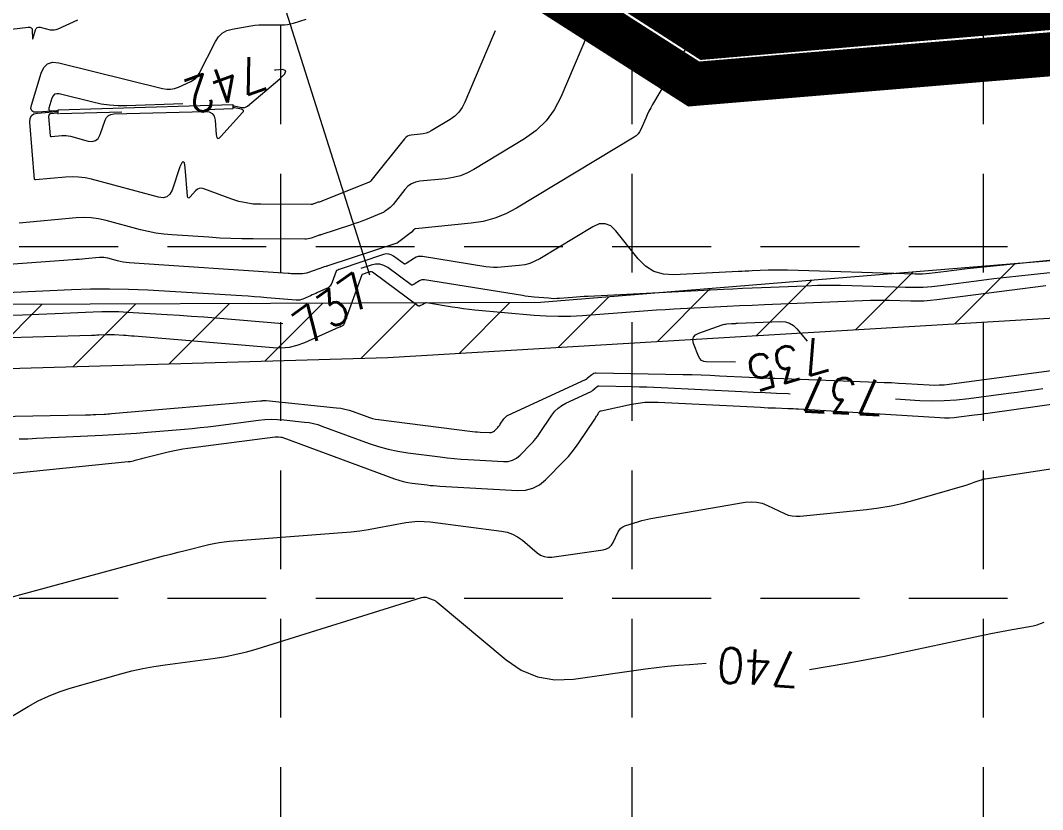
# Model space of a CAD drawing. Header units: feet. Extents: x 46644 to 49208, y 46045 to 47649.
# Drawn here: x 48256.2 to 48372.6, y 46302.6 to 46392.4 of the extents above; entities that cross this region are included whole.
import ezdxf
from ezdxf.enums import TextEntityAlignment as Align

# ---------------------------------------------------------------- set-up
doc = ezdxf.new("R2010")
doc.units = ezdxf.units.FT
doc.header["$MEASUREMENT"] = 0
doc.linetypes.add('DGN Style 3', pattern=[33.544038, 23.960027, -9.584011])
doc.linetypes.add('HIDDEN', pattern=[0.375, 0.25, -0.125])
for name, color, linetype, lineweight in [('EC', 35, 'Continuous', 0), ('Level 13', 1, 'Continuous', 0), ('LIMITS OF DISTURBANCE', 1, 'HIDDEN', 0), ('STORM', 5, 'Continuous', 0), ('WATER', 5, 'Continuous', 0)]:
    doc.layers.add(name, color=color, linetype=linetype, lineweight=lineweight)
doc.layers.add('GRID', color=254, linetype='HIDDEN')
doc.layers.add('SILT FENCE', color=200, linetype='Continuous')
doc.styles.add('Style-STANDARD', font='STANDARD.shx')

msp = doc.modelspace()

# ---------------------------------------------------------------- hatches: boundary and pattern name
at = {"layer": 'WATER', "linetype": 'Continuous', "lineweight": 0}
h = msp.add_hatch(dxfattribs=at)
h.set_pattern_fill('ANSI31', color=5, scale=60, style=0)
h.paths.add_polyline_path([(48629.77, 46329.87), (48596.32, 46378.16), (48519.78, 46382.62), (48424.65, 46369.25), (48315.4, 46360.33), (48151.38, 46359.72), (48117.82, 46367.08), (48083.44, 46350.31), (48063.38, 46344.17), (48022.45, 46343.76), (47970.79, 46345.29), (47909.81, 46340.79), (47832.98, 46331.83), (47785.1, 46328.51), (47682.89, 46315.66), (47602.11, 46320.65), (47487.5, 46356.66), (47364.2, 46436.32), (47309.48, 46412.88), (47202.47, 46323.17), (47211.19, 46318.58), (47202.93, 46315.83), (47213.94, 46313.54), (47207.52, 46309.41), (47312.93, 46404.75), (47361.71, 46423.58), (47496.18, 46347.12), (47602.62, 46314.56), (47679.02, 46309.52), (47740.12, 46313.78), (47833.87, 46324.3), (47878.73, 46331.53), (47970.78, 46339.89), (48046.54, 46335.88), (48065.49, 46335.63), (48096.83, 46350.78), (48119.82, 46356.85), (48176.25, 46350.54), (48298.04, 46354.08), (48404.55, 46360.41), (48522.91, 46374.82), (48593.15, 46371.79), (48632.07, 46317.74), (48628.78, 46325.57), (48634.34, 46324.31)])

# ---------------------------------------------------------------- linework, layer by layer
at = {"layer": 'EC', "color": 35, "linetype": 'DGN Style 3', "lineweight": 0}
for p, q in [((48260.5, 46391.45), (48262.76, 46392.48)), ((48287.28, 46392.1), (48288.74, 46392.55)), ((48251.96, 46391.04), (48257.08, 46391.66)), ((48257.08, 46391.66), (48257.29, 46391.66)), ((48257.29, 46391.66), (48257.44, 46391.58)), ((48257.44, 46391.58), (48257.53, 46391.44)), ((48257.53, 46391.44), (48257.56, 46391.24)), ((48257.56, 46391.24), (48257.57, 46390.45)), ((48257.67, 46390.43), (48257.94, 46391.35)), ((48257.94, 46391.35), (48258.02, 46391.51)), ((48258.02, 46391.51), (48258.13, 46391.62)), ((48258.13, 46391.62), (48258.28, 46391.66)), ((48258.28, 46391.66), (48258.46, 46391.64)), ((48258.46, 46391.64), (48259.58, 46391.36)), ((48259.58, 46391.36), (48259.81, 46391.33)), ((48259.81, 46391.33), (48260.05, 46391.33)), ((48260.05, 46391.33), (48260.28, 46391.37)), ((48260.28, 46391.37), (48260.5, 46391.45)), ((48279.19, 46390.97), (48279.71, 46391.26)), ((48279.71, 46391.26), (48280.31, 46391.43)), ((48280.31, 46391.43), (48282.44, 46391.79)), ((48282.44, 46391.79), (48282.9, 46391.86)), ((48282.9, 46391.86), (48283.36, 46391.9)), ((48283.36, 46391.9), (48283.82, 46391.93)), ((48283.82, 46391.93), (48284.28, 46391.93)), ((48284.28, 46391.93), (48285.91, 46391.9)), ((48285.91, 46391.9), (48286.26, 46391.91)), ((48286.26, 46391.91), (48286.6, 46391.94)), ((48286.6, 46391.94), (48286.94, 46392.01)), ((48286.94, 46392.01), (48287.28, 46392.1)), ((48310.26, 46391.24), (48309.92, 46390.43)), ((48321.04, 46391.44), (48320.76, 46390.8)), ((48257.57, 46390.45), (48257.58, 46390.32)), ((48257.58, 46390.32), (48257.6, 46390.27)), ((48257.6, 46390.27), (48257.63, 46390.31)), ((48257.63, 46390.31), (48257.67, 46390.43)), ((48276.54, 46386.36), (48278.41, 46390.03)), ((48278.41, 46390.03), (48278.76, 46390.56)), ((48278.76, 46390.56), (48279.19, 46390.97)), ((48309.92, 46390.43), (48306.79, 46383.1)), ((48320.76, 46390.8), (48317.73, 46383.7)), ((48332.81, 46390.33), (48332.43, 46389.94)), ((48333.24, 46390.65), (48332.81, 46390.33)), ((48333.73, 46390.9), (48333.24, 46390.65)), ((48332.11, 46389.49), (48328.16, 46382.84)), ((48332.43, 46389.94), (48332.11, 46389.49)), ((48259.3, 46387.49), (48259.88, 46387.66)), ((48259.88, 46387.66), (48260.6, 46387.58)), ((48258.56, 46386.42), (48258.86, 46387.07)), ((48258.86, 46387.07), (48259.3, 46387.49)), ((48260.6, 46387.58), (48272.4, 46384.67)), ((48285.28, 46386.76), (48285.14, 46386.74)), ((48286.08, 46386.83), (48285.28, 46386.76)), ((48286.42, 46386.69), (48286.08, 46386.83)), ((48286.31, 46386.34), (48286.42, 46386.69)), ((48257.47, 46382.79), (48258.56, 46386.42)), ((48274.2, 46384.83), (48275.62, 46385.48)), ((48275.62, 46385.48), (48275.91, 46385.64)), ((48275.91, 46385.64), (48276.16, 46385.84)), ((48276.16, 46385.84), (48276.37, 46386.08)), ((48276.37, 46386.08), (48276.54, 46386.36)), ((48282.05, 46382.67), (48285.74, 46385.78)), ((48285.74, 46385.78), (48286.31, 46386.34)), ((48272.4, 46384.67), (48272.86, 46384.59)), ((48272.86, 46384.59), (48273.31, 46384.59)), ((48273.31, 46384.59), (48273.76, 46384.68)), ((48273.76, 46384.68), (48274.2, 46384.83)), ((48259.8, 46383.58), (48259.45, 46382.42)), ((48259.92, 46383.84), (48259.8, 46383.58)), ((48260.1, 46384.01), (48259.92, 46383.84)), ((48260.34, 46384.08), (48260.1, 46384.01)), ((48260.63, 46384.05), (48260.34, 46384.08)), ((48264.44, 46383.11), (48260.63, 46384.05)), ((48265.39, 46382.9), (48264.44, 46383.11)), ((48306.79, 46383.1), (48306.49, 46382.51)), ((48317.73, 46383.7), (48316.98, 46382.26)), ((48257.41, 46382.4), (48257.47, 46382.79)), ((48257.5, 46382.13), (48257.41, 46382.4)), ((48257.75, 46381.98), (48257.5, 46382.13)), ((48258.14, 46381.96), (48257.75, 46381.98)), ((48257.75, 46381.78), (48258.15, 46381.87)), ((48260.34, 46382.12), (48258.14, 46381.96)), ((48258.15, 46381.87), (48260.33, 46382.04)), ((48259.45, 46382.42), (48259.43, 46382.29)), ((48259.43, 46382.29), (48259.47, 46382.2)), ((48259.47, 46382.2), (48259.55, 46382.14)), ((48259.55, 46382.14), (48259.69, 46382.14)), ((48259.69, 46382.14), (48260.35, 46382.18)), ((48260.38, 46381.85), (48259.69, 46381.79)), ((48260.33, 46382.04), (48260.34, 46382.04)), ((48260.35, 46382.11), (48260.34, 46382.12)), ((48260.34, 46382.04), (48260.35, 46382.05)), ((48260.35, 46382.18), (48260.39, 46382.18)), ((48260.35, 46382.1), (48260.35, 46382.11)), ((48260.35, 46382.11), (48260.35, 46382.11)), ((48260.35, 46382.11), (48260.35, 46382.11)), ((48260.36, 46382.07), (48260.35, 46382.1)), ((48260.35, 46382.06), (48260.36, 46382.07)), ((48260.35, 46382.05), (48260.35, 46382.06)), ((48260.41, 46381.86), (48260.38, 46381.85)), ((48260.39, 46382.18), (48260.42, 46382.16)), ((48260.44, 46381.87), (48260.41, 46381.86)), ((48260.42, 46382.16), (48260.44, 46382.13)), ((48260.44, 46382.13), (48260.45, 46382.09)), ((48260.45, 46381.89), (48260.44, 46381.87)), ((48260.45, 46382.09), (48260.45, 46381.93)), ((48260.45, 46381.93), (48260.45, 46381.89)), ((48266.36, 46382.77), (48265.39, 46382.9)), ((48267.33, 46382.7), (48266.36, 46382.77)), ((48266.84, 46381.78), (48277.24, 46382.07)), ((48268.3, 46382.7), (48267.33, 46382.7)), ((48274.68, 46382.91), (48268.3, 46382.7)), ((48277.24, 46382.07), (48277.69, 46382.02)), ((48277.69, 46382.02), (48278.03, 46381.83)), ((48278.03, 46381.83), (48278.25, 46381.52)), ((48279.04, 46379.2), (48281.5, 46381.93)), ((48280.5, 46382.69), (48280.51, 46382.71)), ((48280.5, 46382.67), (48280.5, 46382.69)), ((48280.5, 46382.56), (48280.5, 46382.67)), ((48280.5, 46382.53), (48280.5, 46382.56)), ((48280.52, 46382.51), (48280.5, 46382.53)), ((48280.51, 46382.71), (48280.52, 46382.71)), ((48280.52, 46382.71), (48280.54, 46382.71)), ((48280.54, 46382.49), (48280.52, 46382.51)), ((48280.54, 46382.71), (48281.39, 46382.51)), ((48280.57, 46382.48), (48280.54, 46382.49)), ((48281.39, 46382.3), (48280.57, 46382.48)), ((48281.39, 46382.51), (48281.57, 46382.49)), ((48281.53, 46382.25), (48281.39, 46382.3)), ((48281.5, 46381.93), (48281.59, 46382.06)), ((48281.6, 46382.17), (48281.53, 46382.25)), ((48281.57, 46382.49), (48281.74, 46382.51)), ((48281.59, 46382.06), (48281.6, 46382.17)), ((48281.74, 46382.51), (48281.9, 46382.57)), ((48281.9, 46382.57), (48282.05, 46382.67)), ((48306.11, 46381.99), (48305.65, 46381.54)), ((48306.49, 46382.51), (48306.11, 46381.99)), ((48316.98, 46382.26), (48316.04, 46380.98)), ((48327.75, 46382.08), (48327.56, 46381.69)), ((48327.95, 46382.46), (48327.75, 46382.08)), ((48328.16, 46382.84), (48327.95, 46382.46)), ((48257.29, 46380.85), (48257.31, 46381.27)), ((48257.83, 46374.33), (48257.29, 46380.85)), ((48257.31, 46381.27), (48257.47, 46381.58)), ((48257.47, 46381.58), (48257.75, 46381.78)), ((48259.43, 46381.61), (48259.42, 46381.48)), ((48259.42, 46381.48), (48259.6, 46379.29)), ((48259.48, 46381.7), (48259.43, 46381.61)), ((48259.57, 46381.77), (48259.48, 46381.7)), ((48259.69, 46381.79), (48259.57, 46381.77)), ((48265.28, 46379.42), (48265.85, 46381.05)), ((48265.85, 46381.05), (48266, 46381.36)), ((48266, 46381.36), (48266.22, 46381.59)), ((48266.22, 46381.59), (48266.5, 46381.72)), ((48266.5, 46381.72), (48266.84, 46381.78)), ((48278.25, 46381.52), (48278.36, 46381.07)), ((48278.36, 46381.07), (48278.5, 46379.38)), ((48305.11, 46381.16), (48302.97, 46379.87)), ((48305.65, 46381.54), (48305.11, 46381.16)), ((48316.04, 46380.98), (48314.91, 46379.88)), ((48327.38, 46381.3), (48326.83, 46380)), ((48327.56, 46381.69), (48327.38, 46381.3)), ((48302.07, 46379.51), (48301.75, 46379.46)), ((48302.38, 46379.6), (48302.07, 46379.51)), ((48302.68, 46379.72), (48302.38, 46379.6)), ((48302.97, 46379.87), (48302.68, 46379.72)), ((48314.91, 46379.88), (48313.59, 46378.94)), ((48326.52, 46379.5), (48326.31, 46379.3)), ((48326.69, 46379.74), (48326.52, 46379.5)), ((48326.83, 46380), (48326.69, 46379.74)), ((48259.6, 46379.29), (48259.61, 46379.28)), ((48259.61, 46379.28), (48259.61, 46379.26)), ((48259.61, 46379.26), (48259.63, 46379.25)), ((48259.63, 46379.25), (48259.64, 46379.24)), ((48259.64, 46379.24), (48259.69, 46379.21)), ((48259.69, 46379.21), (48259.71, 46379.21)), ((48259.71, 46379.21), (48259.72, 46379.21)), ((48259.72, 46379.21), (48259.73, 46379.21)), ((48259.73, 46379.21), (48259.74, 46379.21)), ((48259.74, 46379.21), (48260.92, 46379.31)), ((48260.92, 46379.31), (48261.17, 46379.32)), ((48261.17, 46379.32), (48261.42, 46379.31)), ((48261.42, 46379.31), (48261.66, 46379.28)), ((48261.66, 46379.28), (48261.91, 46379.23)), ((48261.91, 46379.23), (48263.91, 46378.69)), ((48263.91, 46378.69), (48264.38, 46378.63)), ((48264.38, 46378.63), (48264.77, 46378.74)), ((48264.77, 46378.74), (48265.07, 46379)), ((48265.07, 46379), (48265.28, 46379.42)), ((48278.5, 46379.38), (48278.56, 46379.1)), ((48278.56, 46379.1), (48278.67, 46378.98)), ((48278.67, 46378.98), (48278.83, 46379.01)), ((48278.83, 46379.01), (48279.04, 46379.2)), ((48299.92, 46378.95), (48296.11, 46374.17)), ((48300.08, 46379.11), (48299.92, 46378.95)), ((48300.26, 46379.23), (48300.08, 46379.11)), ((48300.45, 46379.32), (48300.26, 46379.23)), ((48300.67, 46379.36), (48300.45, 46379.32)), ((48301.75, 46379.46), (48300.67, 46379.36)), ((48313.59, 46378.94), (48307.83, 46375.46)), ((48326.07, 46379.13), (48312.69, 46371.05)), ((48326.31, 46379.3), (48326.07, 46379.13)), ((48274.58, 46376.23), (48274.37, 46375.74)), ((48274.74, 46376.38), (48274.58, 46376.23)), ((48274.87, 46376.2), (48274.74, 46376.38)), ((48274.95, 46375.67), (48274.87, 46376.2)), ((48274.37, 46375.74), (48273.47, 46373.12)), ((48275.22, 46372.44), (48274.95, 46375.67)), ((48307.08, 46375.06), (48306.29, 46374.75)), ((48307.83, 46375.46), (48307.08, 46375.06)), ((48257.83, 46374.32), (48257.83, 46374.33)), ((48257.84, 46374.31), (48257.83, 46374.32)), ((48257.85, 46374.31), (48257.84, 46374.31)), ((48257.84, 46374.31), (48257.84, 46374.31)), ((48257.87, 46374.29), (48257.85, 46374.31)), ((48257.88, 46374.29), (48257.87, 46374.29)), ((48257.89, 46374.29), (48257.88, 46374.29)), ((48257.9, 46374.28), (48257.89, 46374.29)), ((48257.91, 46374.28), (48257.9, 46374.28)), ((48261.36, 46374.6), (48257.91, 46374.28)), ((48262.1, 46374.63), (48261.36, 46374.6)), ((48262.84, 46374.6), (48262.1, 46374.63)), ((48263.57, 46374.51), (48262.84, 46374.6)), ((48264.29, 46374.35), (48263.57, 46374.51)), ((48271.93, 46372.31), (48264.29, 46374.35)), ((48295.91, 46374.01), (48290.53, 46371.87)), ((48295.92, 46374.02), (48295.91, 46374.01)), ((48295.94, 46374.02), (48295.92, 46374.02)), ((48295.96, 46374.03), (48295.94, 46374.02)), ((48295.97, 46374.04), (48295.96, 46374.03)), ((48296.04, 46374.1), (48295.97, 46374.04)), ((48296.06, 46374.11), (48296.04, 46374.1)), ((48296.08, 46374.13), (48296.06, 46374.11)), ((48296.1, 46374.15), (48296.08, 46374.13)), ((48296.11, 46374.17), (48296.1, 46374.15)), ((48300.73, 46373.83), (48300.32, 46373.55)), ((48301.19, 46374.02), (48300.73, 46373.83)), ((48301.69, 46374.11), (48301.19, 46374.02)), ((48304.64, 46374.4), (48301.69, 46374.11)), ((48305.48, 46374.53), (48304.64, 46374.4)), ((48306.29, 46374.75), (48305.48, 46374.53)), ((48273.22, 46372.65), (48272.89, 46372.36)), ((48273.47, 46373.12), (48273.22, 46372.65)), ((48276.15, 46373.03), (48275.52, 46372.34)), ((48276.35, 46373.21), (48276.15, 46373.03)), ((48276.57, 46373.3), (48276.35, 46373.21)), ((48276.81, 46373.32), (48276.57, 46373.3)), ((48277.07, 46373.26), (48276.81, 46373.32)), ((48280.26, 46372.09), (48277.07, 46373.26)), ((48299.97, 46373.18), (48298.63, 46371.49)), ((48300.32, 46373.55), (48299.97, 46373.18)), ((48272.45, 46372.24), (48271.93, 46372.31)), ((48272.89, 46372.36), (48272.45, 46372.24)), ((48275.25, 46372.28), (48275.22, 46372.44)), ((48275.31, 46372.21), (48275.25, 46372.28)), ((48275.4, 46372.23), (48275.31, 46372.21)), ((48275.52, 46372.34), (48275.4, 46372.23)), ((48281.07, 46371.83), (48280.26, 46372.09)), ((48281.89, 46371.65), (48281.07, 46371.83)), ((48282.72, 46371.53), (48281.89, 46371.65)), ((48283.57, 46371.5), (48282.72, 46371.53)), ((48289.31, 46371.47), (48283.57, 46371.5)), ((48289.34, 46371.47), (48289.31, 46371.47)), ((48289.37, 46371.48), (48289.34, 46371.47)), ((48289.4, 46371.48), (48289.37, 46371.48)), ((48289.43, 46371.49), (48289.4, 46371.48)), ((48289.56, 46371.54), (48289.43, 46371.49)), ((48289.57, 46371.54), (48289.56, 46371.54)), ((48289.58, 46371.54), (48289.57, 46371.54)), ((48289.57, 46371.54), (48289.57, 46371.54)), ((48289.57, 46371.54), (48289.57, 46371.54)), ((48289.59, 46371.55), (48289.58, 46371.54)), ((48289.6, 46371.55), (48289.59, 46371.55)), ((48289.61, 46371.55), (48289.6, 46371.55)), ((48289.6, 46371.55), (48289.6, 46371.55)), ((48289.6, 46371.55), (48289.6, 46371.55)), ((48290.1, 46371.72), (48289.61, 46371.55)), ((48290.21, 46371.75), (48290.1, 46371.72)), ((48290.32, 46371.79), (48290.21, 46371.75)), ((48290.43, 46371.83), (48290.32, 46371.79)), ((48290.53, 46371.87), (48290.43, 46371.83)), ((48298.52, 46371.37), (48298.4, 46371.25)), ((48298.63, 46371.49), (48298.52, 46371.37)), ((48297.31, 46370.47), (48295.47, 46369.74)), ((48297.41, 46370.52), (48297.31, 46370.47)), ((48297.52, 46370.57), (48297.41, 46370.52)), ((48297.62, 46370.63), (48297.52, 46370.57)), ((48297.71, 46370.7), (48297.62, 46370.63)), ((48298.15, 46371.03), (48297.71, 46370.7)), ((48298.28, 46371.13), (48298.15, 46371.03)), ((48298.4, 46371.25), (48298.28, 46371.13)), ((48311.47, 46370.4), (48310.21, 46369.9)), ((48312.69, 46371.05), (48311.47, 46370.4)), ((48262.55, 46369.95), (48256.07, 46369.36)), ((48263.41, 46369.99), (48262.55, 46369.95)), ((48264.26, 46369.96), (48263.41, 46369.99)), ((48265.11, 46369.85), (48264.26, 46369.96)), ((48265.96, 46369.66), (48265.11, 46369.85)), ((48269.87, 46368.61), (48265.96, 46369.66)), ((48293.88, 46369.16), (48290.4, 46368.02)), ((48294.28, 46369.3), (48293.88, 46369.16)), ((48294.68, 46369.44), (48294.28, 46369.3)), ((48295.08, 46369.59), (48294.68, 46369.44)), ((48295.47, 46369.74), (48295.08, 46369.59)), ((48307.53, 46369.34), (48301.19, 46368.72)), ((48308.89, 46369.55), (48307.53, 46369.34)), ((48310.21, 46369.9), (48308.89, 46369.55)), ((48322.1, 46369.26), (48321.38, 46368.95)), ((48322.77, 46369.29), (48322.1, 46369.26)), ((48323.4, 46369.03), (48322.77, 46369.29)), ((48323.97, 46368.49), (48323.4, 46369.03)), ((48270.75, 46368.4), (48269.87, 46368.61)), ((48271.63, 46368.23), (48270.75, 46368.4)), ((48272.53, 46368.11), (48271.63, 46368.23)), ((48273.43, 46368.02), (48272.53, 46368.11)), ((48277.64, 46367.74), (48273.43, 46368.02)), ((48290.13, 46367.95), (48289.31, 46367.65)), ((48290.15, 46367.95), (48290.13, 46367.95)), ((48290.17, 46367.96), (48290.15, 46367.95)), ((48290.19, 46367.96), (48290.17, 46367.96)), ((48290.2, 46367.97), (48290.19, 46367.96)), ((48290.29, 46367.99), (48290.2, 46367.97)), ((48290.32, 46368), (48290.29, 46367.99)), ((48290.35, 46368), (48290.32, 46368)), ((48290.37, 46368.01), (48290.35, 46368)), ((48290.4, 46368.02), (48290.37, 46368.01)), ((48300.67, 46368.27), (48299.12, 46367.1)), ((48300.71, 46368.3), (48300.67, 46368.27)), ((48300.75, 46368.34), (48300.71, 46368.3)), ((48300.78, 46368.37), (48300.75, 46368.34)), ((48300.81, 46368.41), (48300.78, 46368.37)), ((48300.96, 46368.59), (48300.81, 46368.41)), ((48301.01, 46368.64), (48300.96, 46368.59)), ((48301.06, 46368.68), (48301.01, 46368.64)), ((48301.12, 46368.71), (48301.06, 46368.68)), ((48301.19, 46368.72), (48301.12, 46368.71)), ((48321.38, 46368.95), (48315.33, 46365.31)), ((48326.52, 46365.3), (48323.97, 46368.49)), ((48278.9, 46367.66), (48277.64, 46367.74)), ((48280.16, 46367.61), (48278.9, 46367.66)), ((48281.43, 46367.57), (48280.16, 46367.61)), ((48282.69, 46367.55), (48281.43, 46367.57)), ((48288.59, 46367.53), (48282.69, 46367.55)), ((48288.78, 46367.54), (48288.59, 46367.53)), ((48288.96, 46367.56), (48288.78, 46367.54)), ((48289.14, 46367.6), (48288.96, 46367.56)), ((48289.31, 46367.65), (48289.14, 46367.6)), ((48299.04, 46367.06), (48291.19, 46364.49)), ((48299.05, 46367.07), (48299.04, 46367.06)), ((48299.06, 46367.07), (48299.05, 46367.07)), ((48299.05, 46367.07), (48299.05, 46367.07)), ((48299.07, 46367.07), (48299.06, 46367.07)), ((48299.09, 46367.08), (48299.07, 46367.07)), ((48299.1, 46367.09), (48299.09, 46367.08)), ((48299.11, 46367.09), (48299.1, 46367.09)), ((48299.12, 46367.1), (48299.11, 46367.09)), ((48299.11, 46367.09), (48299.11, 46367.09)), ((48297.54, 46365.78), (48292.5, 46364.09)), ((48297.85, 46365.85), (48297.54, 46365.78)), ((48298.14, 46365.84), (48297.85, 46365.85)), ((48298.42, 46365.76), (48298.14, 46365.84)), ((48298.68, 46365.6), (48298.42, 46365.76)), ((48299.91, 46364.69), (48298.68, 46365.6)), ((48301.49, 46365.54), (48301.27, 46365.47)), ((48301.72, 46365.57), (48301.49, 46365.54)), ((48301.96, 46365.55), (48301.72, 46365.57)), ((48309.19, 46364.38), (48301.96, 46365.55)), ((48378.87, 46365.67), (48363.96, 46364.14)), ((48262.18, 46365.18), (48254.89, 46364.63)), ((48262.53, 46365.2), (48262.18, 46365.18)), ((48262.88, 46365.23), (48262.53, 46365.2)), ((48263.23, 46365.26), (48262.88, 46365.23)), ((48263.59, 46365.29), (48263.23, 46365.26)), ((48265.23, 46365.44), (48263.59, 46365.29)), ((48265.47, 46365.45), (48265.23, 46365.44)), ((48265.7, 46365.44), (48265.47, 46365.45)), ((48265.94, 46365.41), (48265.7, 46365.44)), ((48266.17, 46365.36), (48265.94, 46365.41)), ((48267.25, 46365.07), (48266.17, 46365.36)), ((48267.58, 46364.99), (48267.25, 46365.07)), ((48267.92, 46364.93), (48267.58, 46364.99)), ((48268.26, 46364.88), (48267.92, 46364.93)), ((48268.6, 46364.85), (48268.26, 46364.88)), ((48286.68, 46363.62), (48268.6, 46364.85)), ((48290.76, 46364.38), (48290.73, 46364.37)), ((48290.8, 46364.39), (48290.76, 46364.38)), ((48290.83, 46364.39), (48290.8, 46364.39)), ((48291, 46364.43), (48290.83, 46364.39)), ((48291.05, 46364.44), (48291, 46364.43)), ((48291.09, 46364.46), (48291.05, 46364.44)), ((48291.14, 46364.47), (48291.09, 46364.46)), ((48291.19, 46364.49), (48291.14, 46364.47)), ((48296.14, 46364.59), (48294.94, 46364.18)), ((48296.64, 46364.7), (48296.14, 46364.59)), ((48297.13, 46364.69), (48296.64, 46364.7)), ((48297.59, 46364.55), (48297.13, 46364.69)), ((48298.03, 46364.29), (48297.59, 46364.55)), ((48299.92, 46364.69), (48299.91, 46364.69)), ((48299.94, 46364.68), (48299.92, 46364.69)), ((48299.95, 46364.68), (48299.94, 46364.68)), ((48299.97, 46364.69), (48299.95, 46364.68)), ((48300.04, 46364.72), (48299.97, 46364.69)), ((48300.06, 46364.73), (48300.04, 46364.72)), ((48300.08, 46364.75), (48300.06, 46364.73)), ((48300.1, 46364.76), (48300.08, 46364.75)), ((48300.13, 46364.77), (48300.1, 46364.76)), ((48301.05, 46365.36), (48300.13, 46364.77)), ((48301.27, 46365.47), (48301.05, 46365.36)), ((48309.63, 46364.33), (48309.19, 46364.38)), ((48312.99, 46364.53), (48310.94, 46364.33)), ((48313.61, 46364.62), (48312.99, 46364.53)), ((48314.21, 46364.78), (48313.61, 46364.62)), ((48314.78, 46365.01), (48314.21, 46364.78)), ((48315.33, 46365.31), (48314.78, 46365.01)), ((48327.36, 46364.45), (48326.52, 46365.3)), ((48328.32, 46363.86), (48327.36, 46364.45)), ((48286.84, 46363.61), (48286.68, 46363.62)), ((48287.01, 46363.6), (48286.84, 46363.61)), ((48287.17, 46363.59), (48287.01, 46363.6)), ((48287.33, 46363.59), (48287.17, 46363.59)), ((48288.09, 46363.59), (48287.33, 46363.59)), ((48288.32, 46363.6), (48288.09, 46363.59)), ((48288.55, 46363.63), (48288.32, 46363.6)), ((48288.77, 46363.68), (48288.55, 46363.63)), ((48288.99, 46363.74), (48288.77, 46363.68)), ((48290.7, 46364.35), (48288.99, 46363.74)), ((48290.73, 46364.37), (48290.7, 46364.35)), ((48292.14, 46363.88), (48291.69, 46362.63)), ((48292.15, 46363.91), (48292.14, 46363.88)), ((48292.17, 46363.93), (48292.15, 46363.91)), ((48292.19, 46363.95), (48292.17, 46363.93)), ((48292.21, 46363.96), (48292.19, 46363.95)), ((48292.34, 46364.02), (48292.21, 46363.96)), ((48292.38, 46364.04), (48292.34, 46364.02)), ((48292.42, 46364.06), (48292.38, 46364.04)), ((48292.46, 46364.07), (48292.42, 46364.06)), ((48292.5, 46364.09), (48292.46, 46364.07)), ((48295.06, 46363.49), (48293.03, 46357.84)), ((48295.07, 46363.5), (48295.06, 46363.5)), ((48295.06, 46363.5), (48295.06, 46363.49)), ((48295.06, 46363.49), (48295.06, 46363.49)), ((48295.09, 46363.51), (48295.07, 46363.5)), ((48295.07, 46363.5), (48295.07, 46363.5)), ((48295.1, 46363.52), (48295.09, 46363.51)), ((48295.11, 46363.52), (48295.1, 46363.52)), ((48295.12, 46363.52), (48295.11, 46363.52)), ((48295.85, 46363.77), (48295.12, 46363.52)), ((48295.12, 46363.52), (48295.12, 46363.52)), ((48296.01, 46363.8), (48295.85, 46363.77)), ((48296.16, 46363.8), (48296.01, 46363.8)), ((48296.3, 46363.76), (48296.16, 46363.8)), ((48296.44, 46363.68), (48296.3, 46363.76)), ((48301.46, 46359.96), (48296.44, 46363.68)), ((48300.69, 46362.32), (48298.03, 46364.29)), ((48310.06, 46364.3), (48309.63, 46364.33)), ((48310.5, 46364.3), (48310.06, 46364.3)), ((48310.94, 46364.33), (48310.5, 46364.3)), ((48329.39, 46363.54), (48328.32, 46363.86)), ((48330.58, 46363.47), (48329.39, 46363.54)), ((48337.95, 46363.85), (48330.58, 46363.47)), ((48338.34, 46363.87), (48337.95, 46363.85)), ((48338.72, 46363.88), (48338.34, 46363.87)), ((48339.11, 46363.9), (48338.72, 46363.88)), ((48339.5, 46363.92), (48339.11, 46363.9)), ((48341.31, 46363.99), (48339.5, 46363.92)), ((48341.87, 46364.01), (48341.31, 46363.99)), ((48342.42, 46364.02), (48341.87, 46364.01)), ((48342.98, 46364.01), (48342.42, 46364.02)), ((48343.53, 46364), (48342.98, 46364.01)), ((48358.05, 46363.54), (48343.53, 46364)), ((48358.46, 46363.54), (48358.05, 46363.54)), ((48358.88, 46363.55), (48358.46, 46363.54)), ((48359.29, 46363.58), (48358.88, 46363.55)), ((48359.7, 46363.62), (48359.29, 46363.58)), ((48361.61, 46363.87), (48359.7, 46363.62)), ((48362.2, 46363.94), (48361.61, 46363.87)), ((48362.78, 46364.01), (48362.2, 46363.94)), ((48363.37, 46364.08), (48362.78, 46364.01)), ((48363.96, 46364.14), (48363.37, 46364.08)), ((48369.85, 46363.33), (48368.43, 46363.17)), ((48371.27, 46363.48), (48369.85, 46363.33)), ((48378.18, 46364.19), (48371.27, 46363.48)), ((48291.42, 46362.17), (48291.22, 46362)), ((48291.57, 46362.38), (48291.42, 46362.17)), ((48291.69, 46362.63), (48291.57, 46362.38)), ((48300.72, 46362.31), (48300.69, 46362.32)), ((48300.75, 46362.3), (48300.72, 46362.31)), ((48300.78, 46362.3), (48300.75, 46362.3)), ((48300.81, 46362.31), (48300.78, 46362.3)), ((48300.96, 46362.38), (48300.81, 46362.31)), ((48301, 46362.4), (48300.96, 46362.38)), ((48301.05, 46362.42), (48301, 46362.4)), ((48301.09, 46362.45), (48301.05, 46362.42)), ((48301.13, 46362.48), (48301.09, 46362.45)), ((48301.64, 46362.8), (48301.13, 46362.48)), ((48301.77, 46362.87), (48301.64, 46362.8)), ((48301.9, 46362.91), (48301.77, 46362.87)), ((48302.04, 46362.92), (48301.9, 46362.91)), ((48302.19, 46362.91), (48302.04, 46362.92)), ((48313.34, 46361.11), (48302.19, 46362.91)), ((48345.61, 46362.2), (48340.56, 46362)), ((48346.92, 46362.24), (48345.61, 46362.2)), ((48348.23, 46362.26), (48346.92, 46362.24)), ((48349.54, 46362.26), (48348.23, 46362.26)), ((48350.84, 46362.23), (48349.54, 46362.26)), ((48356.96, 46362.03), (48350.84, 46362.23)), ((48358.96, 46362.05), (48357.96, 46362.02)), ((48359.95, 46362.12), (48358.96, 46362.05)), ((48360.95, 46362.23), (48359.95, 46362.12)), ((48372.93, 46362.21), (48360.53, 46360.62)), ((48365.59, 46362.82), (48360.95, 46362.23)), ((48367.01, 46363), (48365.59, 46362.82)), ((48368.43, 46363.17), (48367.01, 46363)), ((48262.01, 46361.78), (48253.8, 46361.4)), ((48264.19, 46361.85), (48262.01, 46361.78)), ((48266.36, 46361.86), (48264.19, 46361.85)), ((48268.53, 46361.82), (48266.36, 46361.86)), ((48270.71, 46361.72), (48268.53, 46361.82)), ((48281.41, 46361.08), (48270.71, 46361.72)), ((48282.13, 46361.03), (48281.41, 46361.08)), ((48282.84, 46360.98), (48282.13, 46361.03)), ((48283.56, 46360.93), (48282.84, 46360.98)), ((48284.27, 46360.87), (48283.56, 46360.93)), ((48289.22, 46361.09), (48288.37, 46360.72)), ((48289.43, 46361.18), (48289.22, 46361.09)), ((48289.63, 46361.27), (48289.43, 46361.18)), ((48289.83, 46361.36), (48289.63, 46361.27)), ((48290.03, 46361.45), (48289.83, 46361.36)), ((48290.98, 46361.87), (48290.03, 46361.45)), ((48291.22, 46362), (48290.98, 46361.87)), ((48313.68, 46361.06), (48313.34, 46361.11)), ((48314.02, 46361.02), (48313.68, 46361.06)), ((48314.36, 46360.98), (48314.02, 46361.02)), ((48314.7, 46360.94), (48314.36, 46360.98)), ((48316.3, 46360.8), (48314.7, 46360.94)), ((48319.04, 46360.9), (48317.56, 46360.79)), ((48319.49, 46360.93), (48319.04, 46360.9)), ((48319.94, 46360.96), (48319.49, 46360.93)), ((48320.39, 46360.99), (48319.94, 46360.96)), ((48320.85, 46361.01), (48320.39, 46360.99)), ((48336.23, 46361.8), (48320.85, 46361.01)), ((48337.31, 46361.85), (48336.23, 46361.8)), ((48338.39, 46361.9), (48337.31, 46361.85)), ((48339.48, 46361.95), (48338.39, 46361.9)), ((48340.56, 46362), (48339.48, 46361.95)), ((48357.96, 46362.02), (48356.96, 46362.03)), ((48287.61, 46360.59), (48284.27, 46360.87)), ((48287.81, 46360.58), (48287.61, 46360.59)), ((48288, 46360.6), (48287.81, 46360.58)), ((48288.19, 46360.65), (48288, 46360.6)), ((48288.37, 46360.72), (48288.19, 46360.65)), ((48301.51, 46359.93), (48301.46, 46359.96)), ((48301.57, 46359.92), (48301.51, 46359.93)), ((48301.62, 46359.92), (48301.57, 46359.92)), ((48301.68, 46359.94), (48301.62, 46359.92)), ((48301.95, 46360.07), (48301.68, 46359.94)), ((48301.98, 46360.08), (48301.95, 46360.07)), ((48302.01, 46360.1), (48301.98, 46360.08)), ((48302.04, 46360.12), (48302.01, 46360.1)), ((48302.08, 46360.14), (48302.04, 46360.12)), ((48302.22, 46360.23), (48302.08, 46360.14)), ((48302.27, 46360.26), (48302.22, 46360.23)), ((48302.32, 46360.27), (48302.27, 46360.26)), ((48302.37, 46360.28), (48302.32, 46360.27)), ((48302.42, 46360.27), (48302.37, 46360.28)), ((48305.34, 46359.8), (48302.42, 46360.27)), ((48305.99, 46359.7), (48305.34, 46359.8)), ((48316.61, 46360.77), (48316.3, 46360.8)), ((48316.93, 46360.76), (48316.61, 46360.77)), ((48317.25, 46360.77), (48316.93, 46360.76)), ((48317.56, 46360.79), (48317.25, 46360.77)), ((48335.23, 46359.79), (48330.6, 46359.55)), ((48336.65, 46359.86), (48335.23, 46359.79)), ((48338.06, 46359.93), (48336.65, 46359.86)), ((48339.48, 46359.99), (48338.06, 46359.93)), ((48340.9, 46360.05), (48339.48, 46359.99)), ((48352.98, 46360.54), (48340.9, 46360.05)), ((48353.5, 46360.56), (48352.98, 46360.54)), ((48354.03, 46360.56), (48353.5, 46360.56)), ((48354.55, 46360.56), (48354.03, 46360.56)), ((48355.08, 46360.55), (48354.55, 46360.56)), ((48357.54, 46360.47), (48355.08, 46360.55)), ((48358.29, 46360.46), (48357.54, 46360.47)), ((48359.04, 46360.49), (48358.29, 46360.46)), ((48359.79, 46360.54), (48359.04, 46360.49)), ((48360.53, 46360.62), (48359.79, 46360.54)), ((48256.43, 46358.89), (48247.41, 46358.63)), ((48257.36, 46358.92), (48256.43, 46358.89)), ((48258.29, 46358.95), (48257.36, 46358.92)), ((48259.22, 46358.99), (48258.29, 46358.95)), ((48260.15, 46359.03), (48259.22, 46358.99)), ((48264.49, 46359.23), (48260.15, 46359.03)), ((48265.46, 46359.26), (48264.49, 46359.23)), ((48266.43, 46359.27), (48265.46, 46359.26)), ((48267.4, 46359.25), (48266.43, 46359.27)), ((48268.38, 46359.2), (48267.4, 46359.25)), ((48272.91, 46358.93), (48268.38, 46359.2)), ((48274.3, 46358.85), (48272.91, 46358.93)), ((48275.69, 46358.75), (48274.3, 46358.85)), ((48277.08, 46358.65), (48275.69, 46358.75)), ((48278.46, 46358.53), (48277.08, 46358.65)), ((48306.64, 46359.62), (48305.99, 46359.7)), ((48307.29, 46359.54), (48306.64, 46359.62)), ((48307.95, 46359.47), (48307.29, 46359.54)), ((48314.68, 46358.86), (48307.95, 46359.47)), ((48316.06, 46358.76), (48314.68, 46358.86)), ((48317.44, 46358.72), (48316.06, 46358.76)), ((48318.82, 46358.74), (48317.44, 46358.72)), ((48320.2, 46358.81), (48318.82, 46358.74)), ((48326.63, 46359.3), (48320.2, 46358.81)), ((48327.62, 46359.37), (48326.63, 46359.3)), ((48328.61, 46359.44), (48327.62, 46359.37)), ((48329.6, 46359.5), (48328.61, 46359.44)), ((48330.6, 46359.55), (48329.6, 46359.5)), ((48286.07, 46357.89), (48278.46, 46358.53)), ((48292.49, 46357.5), (48288.53, 46355.74)), ((48292.54, 46357.52), (48292.49, 46357.5)), ((48292.58, 46357.53), (48292.54, 46357.52)), ((48292.62, 46357.55), (48292.58, 46357.53)), ((48292.66, 46357.57), (48292.62, 46357.55)), ((48292.86, 46357.66), (48292.66, 46357.57)), ((48292.92, 46357.69), (48292.86, 46357.66)), ((48292.97, 46357.73), (48292.92, 46357.69)), ((48293, 46357.78), (48292.97, 46357.73)), ((48293.03, 46357.84), (48293, 46357.78)), ((48333.41, 46356.85), (48336.07, 46357.77)), ((48336.07, 46357.77), (48336.2, 46357.81)), ((48336.2, 46357.81), (48336.34, 46357.85)), ((48336.34, 46357.85), (48336.48, 46357.87)), ((48336.48, 46357.87), (48336.62, 46357.89)), ((48336.62, 46357.89), (48337.15, 46357.93)), ((48337.15, 46357.93), (48337.22, 46357.93)), ((48337.22, 46357.93), (48337.28, 46357.93)), ((48337.28, 46357.93), (48337.35, 46357.94)), ((48337.35, 46357.94), (48337.42, 46357.94)), ((48337.42, 46357.94), (48337.64, 46357.95)), ((48337.64, 46357.95), (48337.69, 46357.96)), ((48337.69, 46357.96), (48337.73, 46357.96)), ((48337.73, 46357.96), (48337.78, 46357.96)), ((48337.78, 46357.96), (48337.83, 46357.96)), ((48337.83, 46357.96), (48342.74, 46358.16)), ((48342.74, 46358.16), (48343.28, 46358.13)), ((48343.28, 46358.13), (48343.76, 46357.98)), ((48343.76, 46357.98), (48344.2, 46357.72)), ((48344.2, 46357.72), (48344.58, 46357.34)), ((48264.31, 46356.57), (48244.06, 46355.99)), ((48264.51, 46356.57), (48264.31, 46356.57)), ((48264.72, 46356.58), (48264.51, 46356.57)), ((48264.92, 46356.59), (48264.72, 46356.58)), ((48265.13, 46356.6), (48264.92, 46356.59)), ((48266.08, 46356.64), (48265.13, 46356.6)), ((48266.29, 46356.65), (48266.08, 46356.64)), ((48266.5, 46356.65), (48266.29, 46356.65)), ((48266.72, 46356.65), (48266.5, 46356.65)), ((48266.93, 46356.64), (48266.72, 46356.65)), ((48267.93, 46356.58), (48266.93, 46356.64)), ((48268.23, 46356.56), (48267.93, 46356.58)), ((48268.53, 46356.54), (48268.23, 46356.56)), ((48268.84, 46356.51), (48268.53, 46356.54)), ((48269.14, 46356.49), (48268.84, 46356.51)), ((48284.98, 46355.15), (48269.14, 46356.49)), ((48332.75, 46356.06), (48332.82, 46356.4)), ((48332.82, 46356.4), (48333.04, 46356.66)), ((48333.04, 46356.66), (48333.41, 46356.85)), ((48344.58, 46357.34), (48345.74, 46355.94)), ((48285.9, 46355.13), (48284.98, 46355.15)), ((48286.79, 46355.22), (48285.9, 46355.13)), ((48287.67, 46355.42), (48286.79, 46355.22)), ((48288.53, 46355.74), (48287.67, 46355.42)), ((48332.84, 46355.66), (48332.75, 46356.06)), ((48333.39, 46354.21), (48332.84, 46355.66)), ((48333.53, 46353.94), (48333.39, 46354.21)), ((48333.73, 46353.74), (48333.53, 46353.94)), ((48333.98, 46353.62), (48333.73, 46353.74)), ((48334.28, 46353.58), (48333.98, 46353.62)), ((48337.59, 46353.52), (48334.28, 46353.58)), ((48320.56, 46351.57), (48320.58, 46351.59)), ((48320.58, 46351.59), (48320.61, 46351.61)), ((48320.61, 46351.61), (48320.63, 46351.62)), ((48320.63, 46351.62), (48320.7, 46351.69)), ((48320.7, 46351.69), (48320.71, 46351.7)), ((48320.71, 46351.7), (48320.73, 46351.72)), ((48320.73, 46351.72), (48320.74, 46351.73)), ((48320.74, 46351.73), (48320.76, 46351.74)), ((48320.76, 46351.74), (48321.26, 46352.15)), ((48321.26, 46352.15), (48321.37, 46352.22)), ((48321.37, 46352.22), (48321.49, 46352.28)), ((48321.49, 46352.28), (48321.62, 46352.31)), ((48321.62, 46352.31), (48321.76, 46352.32)), ((48321.76, 46352.32), (48331.62, 46352.14)), ((48331.62, 46352.14), (48332.66, 46352.12)), ((48332.66, 46352.12), (48333.7, 46352.09)), ((48333.7, 46352.09), (48334.73, 46352.05)), ((48334.73, 46352.05), (48335.77, 46352)), ((48335.77, 46352), (48339.16, 46351.83)), ((48339.16, 46351.83), (48339.89, 46351.8)), ((48339.89, 46351.8), (48340.61, 46351.76)), ((48340.61, 46351.76), (48341.34, 46351.73)), ((48341.34, 46351.73), (48342.07, 46351.71)), ((48342.07, 46351.71), (48353.71, 46351.28)), ((48361.93, 46351.03), (48374.42, 46352.7)), ((48311.72, 46347.5), (48320.53, 46351.56)), ((48320.53, 46351.56), (48320.56, 46351.57)), ((48321.38, 46350.35), (48321.54, 46350.5)), ((48321.54, 46350.5), (48321.57, 46350.53)), ((48321.57, 46350.53), (48321.61, 46350.56)), ((48321.61, 46350.56), (48321.64, 46350.59)), ((48321.64, 46350.59), (48321.68, 46350.62)), ((48321.68, 46350.62), (48321.87, 46350.77)), ((48321.87, 46350.77), (48321.91, 46350.8)), ((48321.91, 46350.8), (48321.96, 46350.82)), ((48321.96, 46350.82), (48322, 46350.83)), ((48322, 46350.83), (48322.05, 46350.83)), ((48322.05, 46350.83), (48325.87, 46350.76)), ((48325.87, 46350.76), (48326.69, 46350.75)), ((48326.69, 46350.75), (48327.5, 46350.72)), ((48327.5, 46350.72), (48328.32, 46350.69)), ((48328.32, 46350.69), (48329.14, 46350.65)), ((48329.14, 46350.65), (48338.33, 46350.19)), ((48353.71, 46351.28), (48354.53, 46351.24)), ((48354.53, 46351.24), (48355.35, 46351.21)), ((48355.35, 46351.21), (48356.16, 46351.16)), ((48356.16, 46351.16), (48356.98, 46351.12)), ((48356.98, 46351.12), (48359.65, 46350.95)), ((48359.65, 46350.95), (48360.22, 46350.93)), ((48360.22, 46350.93), (48360.79, 46350.94)), ((48360.79, 46350.94), (48361.36, 46350.97)), ((48361.36, 46350.97), (48361.93, 46351.03)), ((48371.61, 46350.39), (48372.59, 46350.53)), ((48318.3, 46348.88), (48321.17, 46350.2)), ((48321.17, 46350.2), (48321.23, 46350.23)), ((48321.23, 46350.23), (48321.28, 46350.27)), ((48321.28, 46350.27), (48321.34, 46350.31)), ((48321.34, 46350.31), (48321.38, 46350.35)), ((48338.33, 46350.19), (48339.65, 46350.13)), ((48339.65, 46350.13), (48340.96, 46350.07)), ((48340.96, 46350.07), (48342.28, 46350.01)), ((48342.28, 46350.01), (48343.6, 46349.96)), ((48343.6, 46349.96), (48343.84, 46349.95)), ((48355.82, 46349.36), (48358.57, 46349.19)), ((48362.76, 46349.24), (48364.15, 46349.39)), ((48364.15, 46349.39), (48368.69, 46350)), ((48366.33, 46347.75), (48380, 46349.66)), ((48368.69, 46350), (48369.67, 46350.13)), ((48369.67, 46350.13), (48370.64, 46350.26)), ((48370.64, 46350.26), (48371.61, 46350.39)), ((48266.57, 46347.68), (48283.53, 46349.13)), ((48283.53, 46349.13), (48283.6, 46349.13)), ((48283.6, 46349.13), (48283.66, 46349.14)), ((48283.66, 46349.14), (48283.73, 46349.15)), ((48283.73, 46349.15), (48283.79, 46349.16)), ((48283.79, 46349.16), (48284, 46349.18)), ((48284, 46349.18), (48284.05, 46349.19)), ((48284.05, 46349.19), (48284.09, 46349.19)), ((48284.09, 46349.19), (48284.14, 46349.19)), ((48284.14, 46349.19), (48284.18, 46349.19)), ((48284.18, 46349.19), (48292.18, 46348.36)), ((48292.18, 46348.36), (48292.67, 46348.29)), ((48292.67, 46348.29), (48293.15, 46348.19)), ((48293.15, 46348.19), (48293.63, 46348.07)), ((48317.03, 46347.95), (48317.41, 46348.31)), ((48317.41, 46348.31), (48317.83, 46348.62)), ((48317.83, 46348.62), (48318.3, 46348.88)), ((48322.31, 46348.01), (48325.78, 46348.75)), ((48325.78, 46348.75), (48326.52, 46348.88)), ((48326.52, 46348.88), (48327.27, 46348.97)), ((48327.27, 46348.97), (48328.03, 46349)), ((48328.03, 46349), (48328.79, 46348.99)), ((48328.79, 46348.99), (48340.46, 46348.4)), ((48340.46, 46348.4), (48340.88, 46348.38)), ((48340.88, 46348.38), (48341.31, 46348.36)), ((48341.31, 46348.36), (48341.74, 46348.34)), ((48341.74, 46348.34), (48342.17, 46348.33)), ((48342.17, 46348.33), (48343.56, 46348.27)), ((48343.56, 46348.27), (48343.86, 46348.26)), ((48343.86, 46348.26), (48344.16, 46348.25)), ((48344.16, 46348.25), (48344.46, 46348.23)), ((48344.46, 46348.23), (48344.76, 46348.22)), ((48344.76, 46348.22), (48360.85, 46347.23)), ((48358.57, 46349.19), (48359.97, 46349.14)), ((48359.97, 46349.14), (48361.37, 46349.16)), ((48361.37, 46349.16), (48362.76, 46349.24)), ((48245.03, 46347.21), (48263.61, 46347.54)), ((48263.61, 46347.54), (48263.91, 46347.55)), ((48263.91, 46347.55), (48264.2, 46347.56)), ((48264.2, 46347.56), (48264.49, 46347.57)), ((48264.49, 46347.57), (48264.79, 46347.58)), ((48264.79, 46347.58), (48265.75, 46347.62)), ((48265.75, 46347.62), (48265.95, 46347.64)), ((48265.95, 46347.64), (48266.16, 46347.65)), ((48266.16, 46347.65), (48266.36, 46347.66)), ((48266.36, 46347.66), (48266.57, 46347.68)), ((48278.44, 46346.31), (48283.29, 46346.94)), ((48283.29, 46346.94), (48284.02, 46347.01)), ((48284.02, 46347.01), (48284.74, 46347.04)), ((48284.74, 46347.04), (48285.47, 46347.03)), ((48285.47, 46347.03), (48286.19, 46346.98)), ((48286.19, 46346.98), (48288.56, 46346.73)), ((48293.63, 46348.07), (48294.1, 46347.91)), ((48294.1, 46347.91), (48295.63, 46347.35)), ((48295.63, 46347.35), (48295.96, 46347.23)), ((48295.96, 46347.23), (48296.29, 46347.14)), ((48296.29, 46347.14), (48296.63, 46347.07)), ((48296.63, 46347.07), (48296.98, 46347.02)), ((48296.98, 46347.02), (48307.36, 46345.7)), ((48310.83, 46346.47), (48311.25, 46347.1)), ((48311.25, 46347.1), (48311.35, 46347.22)), ((48311.35, 46347.22), (48311.46, 46347.33)), ((48311.46, 46347.33), (48311.58, 46347.42)), ((48311.58, 46347.42), (48311.72, 46347.5)), ((48315.31, 46345.42), (48316.71, 46347.52)), ((48316.71, 46347.52), (48317.03, 46347.95)), ((48319.78, 46344.37), (48321.58, 46347.07)), ((48321.58, 46347.07), (48321.65, 46347.17)), ((48321.65, 46347.17), (48321.71, 46347.27)), ((48321.71, 46347.27), (48321.78, 46347.38)), ((48321.78, 46347.38), (48321.84, 46347.48)), ((48321.84, 46347.48), (48322.05, 46347.83)), ((48322.05, 46347.83), (48322.1, 46347.9)), ((48322.1, 46347.9), (48322.16, 46347.95)), ((48322.16, 46347.95), (48322.23, 46347.99)), ((48322.23, 46347.99), (48322.31, 46348.01)), ((48360.85, 46347.23), (48361.4, 46347.21)), ((48361.4, 46347.21), (48361.95, 46347.21)), ((48361.95, 46347.21), (48362.49, 46347.24)), ((48362.49, 46347.24), (48363.03, 46347.3)), ((48363.03, 46347.3), (48364.81, 46347.54)), ((48364.81, 46347.54), (48365.19, 46347.59)), ((48365.19, 46347.59), (48365.57, 46347.64)), ((48365.57, 46347.64), (48365.95, 46347.7)), ((48365.95, 46347.7), (48366.33, 46347.75)), ((48270.69, 46345.56), (48274.87, 46345.92)), ((48274.87, 46345.92), (48275.76, 46346)), ((48275.76, 46346), (48276.66, 46346.09)), ((48276.66, 46346.09), (48277.55, 46346.19)), ((48277.55, 46346.19), (48278.44, 46346.31)), ((48288.56, 46346.73), (48289.06, 46346.66)), ((48289.06, 46346.66), (48289.56, 46346.57)), ((48289.56, 46346.57), (48290.05, 46346.44)), ((48290.05, 46346.44), (48290.53, 46346.27)), ((48290.53, 46346.27), (48295.89, 46344.3)), ((48310.18, 46345.74), (48310.55, 46346.12)), ((48310.55, 46346.12), (48310.63, 46346.2)), ((48310.63, 46346.2), (48310.7, 46346.29)), ((48310.7, 46346.29), (48310.77, 46346.38)), ((48310.77, 46346.38), (48310.83, 46346.47)), ((48256.08, 46344.8), (48257.06, 46344.83)), ((48257.06, 46344.83), (48258.03, 46344.88)), ((48258.03, 46344.88), (48265.56, 46345.22)), ((48265.56, 46345.22), (48266.85, 46345.29)), ((48266.85, 46345.29), (48268.13, 46345.37)), ((48268.13, 46345.37), (48269.41, 46345.46)), ((48269.41, 46345.46), (48270.69, 46345.56)), ((48275.25, 46343.74), (48285.21, 46345.04)), ((48285.21, 46345.04), (48285.3, 46345.05)), ((48285.3, 46345.05), (48285.39, 46345.05)), ((48285.39, 46345.05), (48285.48, 46345.05)), ((48285.48, 46345.05), (48285.57, 46345.04)), ((48285.57, 46345.04), (48285.85, 46345.01)), ((48285.85, 46345.01), (48285.91, 46345.01)), ((48285.91, 46345.01), (48285.97, 46344.99)), ((48285.97, 46344.99), (48286.03, 46344.98)), ((48286.03, 46344.98), (48286.09, 46344.96)), ((48286.09, 46344.96), (48298.8, 46340.27)), ((48307.36, 46345.7), (48307.66, 46345.66)), ((48307.66, 46345.66), (48307.96, 46345.63)), ((48307.96, 46345.63), (48308.25, 46345.61)), ((48308.25, 46345.61), (48308.55, 46345.59)), ((48308.55, 46345.59), (48309.62, 46345.53)), ((48309.62, 46345.53), (48309.78, 46345.54)), ((48309.78, 46345.54), (48309.92, 46345.57)), ((48309.92, 46345.57), (48310.06, 46345.64)), ((48310.06, 46345.64), (48310.18, 46345.74)), ((48314.6, 46344.51), (48314.85, 46344.8)), ((48314.85, 46344.8), (48315.09, 46345.11)), ((48315.09, 46345.11), (48315.31, 46345.42)), ((48273.01, 46343.32), (48273.57, 46343.45)), ((48273.57, 46343.45), (48274.13, 46343.56)), ((48274.13, 46343.56), (48274.69, 46343.66)), ((48274.69, 46343.66), (48275.25, 46343.74)), ((48295.89, 46344.3), (48296.97, 46343.93)), ((48296.97, 46343.93), (48298.06, 46343.63)), ((48298.06, 46343.63), (48299.17, 46343.4)), ((48313.08, 46342.95), (48314.34, 46344.23)), ((48314.34, 46344.23), (48314.6, 46344.51)), ((48319, 46343.32), (48319.4, 46343.83)), ((48319.4, 46343.83), (48319.78, 46344.37)), ((48268.69, 46342.25), (48268.88, 46342.28)), ((48268.88, 46342.28), (48269.07, 46342.32)), ((48269.07, 46342.32), (48269.27, 46342.37)), ((48269.27, 46342.37), (48269.89, 46342.54)), ((48269.89, 46342.54), (48270.03, 46342.58)), ((48270.03, 46342.58), (48270.16, 46342.61)), ((48270.16, 46342.61), (48270.3, 46342.65)), ((48270.3, 46342.65), (48270.43, 46342.68)), ((48270.43, 46342.68), (48273.01, 46343.32)), ((48299.17, 46343.4), (48300.3, 46343.22)), ((48300.3, 46343.22), (48304, 46342.75)), ((48304, 46342.75), (48304.8, 46342.66)), ((48304.8, 46342.66), (48305.59, 46342.58)), ((48305.59, 46342.58), (48306.39, 46342.51)), ((48306.39, 46342.51), (48307.19, 46342.46)), ((48307.19, 46342.46), (48311.21, 46342.23)), ((48311.74, 46342.25), (48312.23, 46342.38)), ((48312.23, 46342.38), (48312.68, 46342.62)), ((48312.68, 46342.62), (48313.08, 46342.95)), ((48315.99, 46340.17), (48318.13, 46342.35)), ((48318.13, 46342.35), (48318.58, 46342.82)), ((48318.58, 46342.82), (48319, 46343.32)), ((48253.29, 46340.68), (48268.49, 46342.23)), ((48268.49, 46342.23), (48268.69, 46342.25)), ((48311.21, 46342.23), (48311.74, 46342.25)), ((48366.03, 46340.27), (48375.7, 46341.76)), ((48298.8, 46340.27), (48299.29, 46340.11)), ((48299.29, 46340.11), (48299.79, 46339.97)), ((48299.79, 46339.97), (48300.3, 46339.86)), ((48315.3, 46339.59), (48315.99, 46340.17)), ((48364.78, 46339.87), (48365.45, 46340.12)), ((48365.45, 46340.12), (48365.59, 46340.17)), ((48365.59, 46340.17), (48365.73, 46340.21)), ((48365.73, 46340.21), (48365.88, 46340.25)), ((48365.88, 46340.25), (48366.03, 46340.27)), ((48300.3, 46339.86), (48300.81, 46339.78)), ((48300.81, 46339.78), (48302.5, 46339.57)), ((48302.5, 46339.57), (48302.86, 46339.52)), ((48302.86, 46339.52), (48303.22, 46339.49)), ((48303.22, 46339.49), (48303.59, 46339.46)), ((48303.59, 46339.46), (48303.95, 46339.43)), ((48303.95, 46339.43), (48312.8, 46338.94)), ((48312.8, 46338.94), (48313.7, 46338.97)), ((48313.7, 46338.97), (48314.53, 46339.19)), ((48314.53, 46339.19), (48315.3, 46339.59)), ((48358.05, 46337.86), (48363.96, 46339.6)), ((48363.96, 46339.6), (48364.17, 46339.66)), ((48364.17, 46339.66), (48364.38, 46339.73)), ((48364.38, 46339.73), (48364.58, 46339.8)), ((48364.58, 46339.8), (48364.78, 46339.87)), ((48338.72, 46337.6), (48339.37, 46337.66)), ((48339.37, 46337.66), (48340, 46337.62)), ((48340, 46337.62), (48340.62, 46337.49)), ((48356.68, 46337.5), (48358.05, 46337.86)), ((48327.98, 46335.76), (48338.72, 46337.6)), ((48340.62, 46337.49), (48341.23, 46337.25)), ((48341.23, 46337.25), (48343.19, 46336.32)), ((48344.95, 46336.01), (48352.52, 46336.78)), ((48352.52, 46336.78), (48353.92, 46336.96)), ((48353.92, 46336.96), (48355.31, 46337.2)), ((48355.31, 46337.2), (48356.68, 46337.5)), ((48296.83, 46334.68), (48300.06, 46335.29)), ((48300.06, 46335.29), (48300.75, 46335.39)), ((48300.75, 46335.39), (48301.45, 46335.44)), ((48301.45, 46335.44), (48302.15, 46335.43)), ((48302.15, 46335.43), (48302.84, 46335.37)), ((48302.84, 46335.37), (48310.95, 46334.31)), ((48325.02, 46334.9), (48326.6, 46335.42)), ((48326.6, 46335.42), (48326.94, 46335.52)), ((48326.94, 46335.52), (48327.28, 46335.61)), ((48327.28, 46335.61), (48327.63, 46335.69)), ((48327.63, 46335.69), (48327.98, 46335.76)), ((48343.19, 46336.32), (48343.61, 46336.15)), ((48343.61, 46336.15), (48344.05, 46336.04)), ((48344.05, 46336.04), (48344.5, 46336)), ((48344.5, 46336), (48344.95, 46336.01)), ((48280.01, 46333.17), (48292.84, 46334.15)), ((48292.84, 46334.15), (48293.84, 46334.24)), ((48293.84, 46334.24), (48294.84, 46334.36)), ((48294.84, 46334.36), (48295.83, 46334.51)), ((48295.83, 46334.51), (48296.83, 46334.68)), ((48310.95, 46334.31), (48311.61, 46334.18)), ((48311.61, 46334.18), (48312.22, 46333.96)), ((48323.69, 46333.04), (48324.25, 46334.22)), ((48324.25, 46334.22), (48324.39, 46334.46)), ((48324.39, 46334.46), (48324.56, 46334.65)), ((48324.56, 46334.65), (48324.77, 46334.8)), ((48324.77, 46334.8), (48325.02, 46334.9)), ((48278.24, 46332.92), (48278.83, 46333.03)), ((48278.83, 46333.03), (48279.41, 46333.11)), ((48279.41, 46333.11), (48280.01, 46333.17)), ((48312.22, 46333.96), (48312.8, 46333.66)), ((48312.8, 46333.66), (48313.34, 46333.27)), ((48313.34, 46333.27), (48315.04, 46331.85)), ((48323.49, 46332.72), (48323.69, 46333.04)), ((48273.33, 46331.71), (48274.15, 46331.92)), ((48274.15, 46331.92), (48274.97, 46332.13)), ((48274.97, 46332.13), (48277.67, 46332.79)), ((48277.67, 46332.79), (48278.24, 46332.92)), ((48315.04, 46331.85), (48315.41, 46331.59)), ((48316.7, 46331.37), (48322.55, 46332.2)), ((48322.55, 46332.2), (48322.92, 46332.3)), ((48322.92, 46332.3), (48323.24, 46332.47)), ((48323.24, 46332.47), (48323.49, 46332.72)), ((48253.57, 46326.37), (48271.68, 46331.28)), ((48271.68, 46331.28), (48272.5, 46331.5)), ((48272.5, 46331.5), (48273.33, 46331.71)), ((48315.41, 46331.59), (48315.82, 46331.42)), ((48315.82, 46331.42), (48316.25, 46331.35)), ((48316.25, 46331.35), (48316.7, 46331.37)), ((48283.15, 46320.94), (48301.85, 46326.77)), ((48301.85, 46326.77), (48302.04, 46326.81)), ((48302.04, 46326.81), (48302.22, 46326.82)), ((48302.22, 46326.82), (48302.41, 46326.79)), ((48302.41, 46326.79), (48302.59, 46326.74)), ((48302.59, 46326.74), (48303.19, 46326.51)), ((48303.19, 46326.51), (48303.32, 46326.45)), ((48303.32, 46326.45), (48303.44, 46326.39)), ((48303.44, 46326.39), (48303.55, 46326.31)), ((48303.55, 46326.31), (48303.66, 46326.23)), ((48303.66, 46326.23), (48311.48, 46319.68)), ((48371.92, 46323.65), (48372.32, 46323.79)), ((48372.32, 46323.79), (48372.72, 46323.95)), ((48355.98, 46320.39), (48366.68, 46322.66)), ((48366.68, 46322.66), (48367.28, 46322.78)), ((48367.28, 46322.78), (48367.88, 46322.9)), ((48367.88, 46322.9), (48368.49, 46323.01)), ((48368.49, 46323.01), (48369.1, 46323.12)), ((48369.1, 46323.12), (48371.08, 46323.46)), ((48371.08, 46323.46), (48371.5, 46323.54)), ((48371.5, 46323.54), (48371.92, 46323.65)), ((48279.58, 46320.07), (48280.78, 46320.31)), ((48280.78, 46320.31), (48281.97, 46320.6)), ((48281.97, 46320.6), (48283.15, 46320.94)), ((48354.56, 46320.1), (48355.98, 46320.39)), ((48271.41, 46318.93), (48272.68, 46319.12)), ((48272.68, 46319.12), (48278.37, 46319.88)), ((48278.37, 46319.88), (48279.58, 46320.07)), ((48311.48, 46319.68), (48313.21, 46318.49)), ((48329.86, 46318.96), (48331.11, 46319.07)), ((48331.11, 46319.07), (48332.36, 46319.16)), ((48332.36, 46319.16), (48334.28, 46319.28)), ((48346.04, 46318.57), (48350.28, 46319.3)), ((48350.28, 46319.3), (48351.71, 46319.55)), ((48351.71, 46319.55), (48353.13, 46319.82)), ((48353.13, 46319.82), (48354.56, 46320.1)), ((48261.87, 46316.44), (48267.65, 46318.08)), ((48267.65, 46318.08), (48268.9, 46318.41)), ((48268.9, 46318.41), (48270.15, 46318.69)), ((48270.15, 46318.69), (48271.41, 46318.93)), ((48313.21, 46318.49), (48315.07, 46317.73)), ((48319.15, 46317.49), (48327.36, 46318.66)), ((48327.36, 46318.66), (48328.61, 46318.82)), ((48328.61, 46318.82), (48329.86, 46318.96)), ((48315.07, 46317.73), (48317.05, 46317.39)), ((48317.05, 46317.39), (48319.15, 46317.49)), ((48258.23, 46315.01), (48259.41, 46315.56)), ((48259.41, 46315.56), (48260.62, 46316.04)), ((48260.62, 46316.04), (48261.87, 46316.44)), ((48251.82, 46311.2), (48257.08, 46314.37)), ((48257.08, 46314.37), (48258.23, 46315.01))]:
    msp.add_line(p, q, dxfattribs=at)
at = {"layer": 'GRID', "color": 252, "linetype": 'HIDDEN', "lineweight": 0, "ltscale": 45}
for p, q in [((48285.8, 47606.85), (48285.8, 46206.68)), ((48325.8, 47606.85), (48325.8, 46206.68)), ((48365.8, 47606.85), (48365.8, 46206.68)), ((46686.7, 46366.68), (49166.7, 46366.68)), ((46686.7, 46326.68), (49166.7, 46326.68))]:
    msp.add_line(p, q, dxfattribs=at)
at = {"layer": 'Level 13', "color": 7, "linetype": 'DGN Style 3', "lineweight": 0, "flags": 128}
msp.add_lwpolyline([(48260.5, 46381.76), (48260.5, 46382.23), (48280.39, 46382.86), (48280.4, 46382.35), (48260.67, 46381.78)], dxfattribs=at)
at = {"layer": 'LIMITS OF DISTURBANCE', "color": 1, "linetype": 'HIDDEN', "lineweight": 0, "ltscale": 100, "const_width": 5}
msp.add_lwpolyline([(47739.21, 46270.56), (47774.34, 46267.65), (47781.81, 46251.32), (47852.38, 46269.27), (47849.6, 46307.49), (47981.61, 46319.48), (47981.61, 46319.48), (47981.18, 46356.57), (47839.72, 46354.75), (47804.02, 46583.05), (47826.33, 46601.73), (47980.5, 46513.21), (48043.84, 46569.7), (48332.85, 46385.18), (48560.2, 46404.13), (48564.11, 46825.29), (48553.83, 46869.85)], dxfattribs=at)
at = {"layer": 'SILT FENCE', "linetype": 'Continuous', "lineweight": 0, "const_width": 6}
msp.add_lwpolyline([(47960.89, 47337.14), (47964.24, 47319.46), (48059.79, 47319.3), (48271.66, 47188.73), (48433.75, 47086.16), (48525.13, 46962.65), (48558.3, 46824.36), (48553.08, 46411.84), (48553.16, 46409.7), (48334.38, 46390.99), (48041.78, 46578.97), (47979.26, 46521.69)], dxfattribs=at)
at = {"layer": 'STORM', "color": 5, "linetype": 'Continuous', "lineweight": 0}
msp.add_line((48295.99, 46363.42), (48283.86, 46401.62), dxfattribs=at)
at = {"layer": 'WATER', "color": 5, "linetype": 'Continuous', "lineweight": 0}
for points in [[(48424.65, 46369.25), (48315.4, 46360.33), (48151.38, 46359.72), (48117.82, 46367.08), (48083.44, 46350.31), (48063.38, 46344.17), (48022.45, 46343.76), (47970.79, 46345.29), (47909.81, 46340.79), (47832.98, 46331.83), (47785.1, 46328.51), (47682.89, 46315.66)], [(47740.12, 46313.78), (47833.87, 46324.3), (47878.73, 46331.53), (47970.78, 46339.89), (48046.54, 46335.88), (48065.49, 46335.63), (48096.83, 46350.78), (48119.82, 46356.85), (48176.25, 46350.54), (48298.04, 46354.08), (48404.55, 46360.41)]]:
    msp.add_lwpolyline(points, dxfattribs=at)

# ---------------------------------------------------------------- texts
at = {"layer": 'EC', "color": 35, "linetype": 'DGN Style 3', "lineweight": 0, "style": 'Style-STANDARD'}
for s, rotation, p in [('742', 200.135, (48279.54, 46385.11)), ('737', 35.3593, (48291.71, 46359.67)), ('735', 196.5715, (48343.58, 46353.34)), ('737', 177.1769, (48349.83, 46349.72)), ('740', 176.5541, (48340.19, 46318.83))]:
    msp.add_text(s, height=4, rotation=rotation, dxfattribs=at).set_placement(p, align=Align.MIDDLE_CENTER)

doc.saveas('drawing.dxf')
